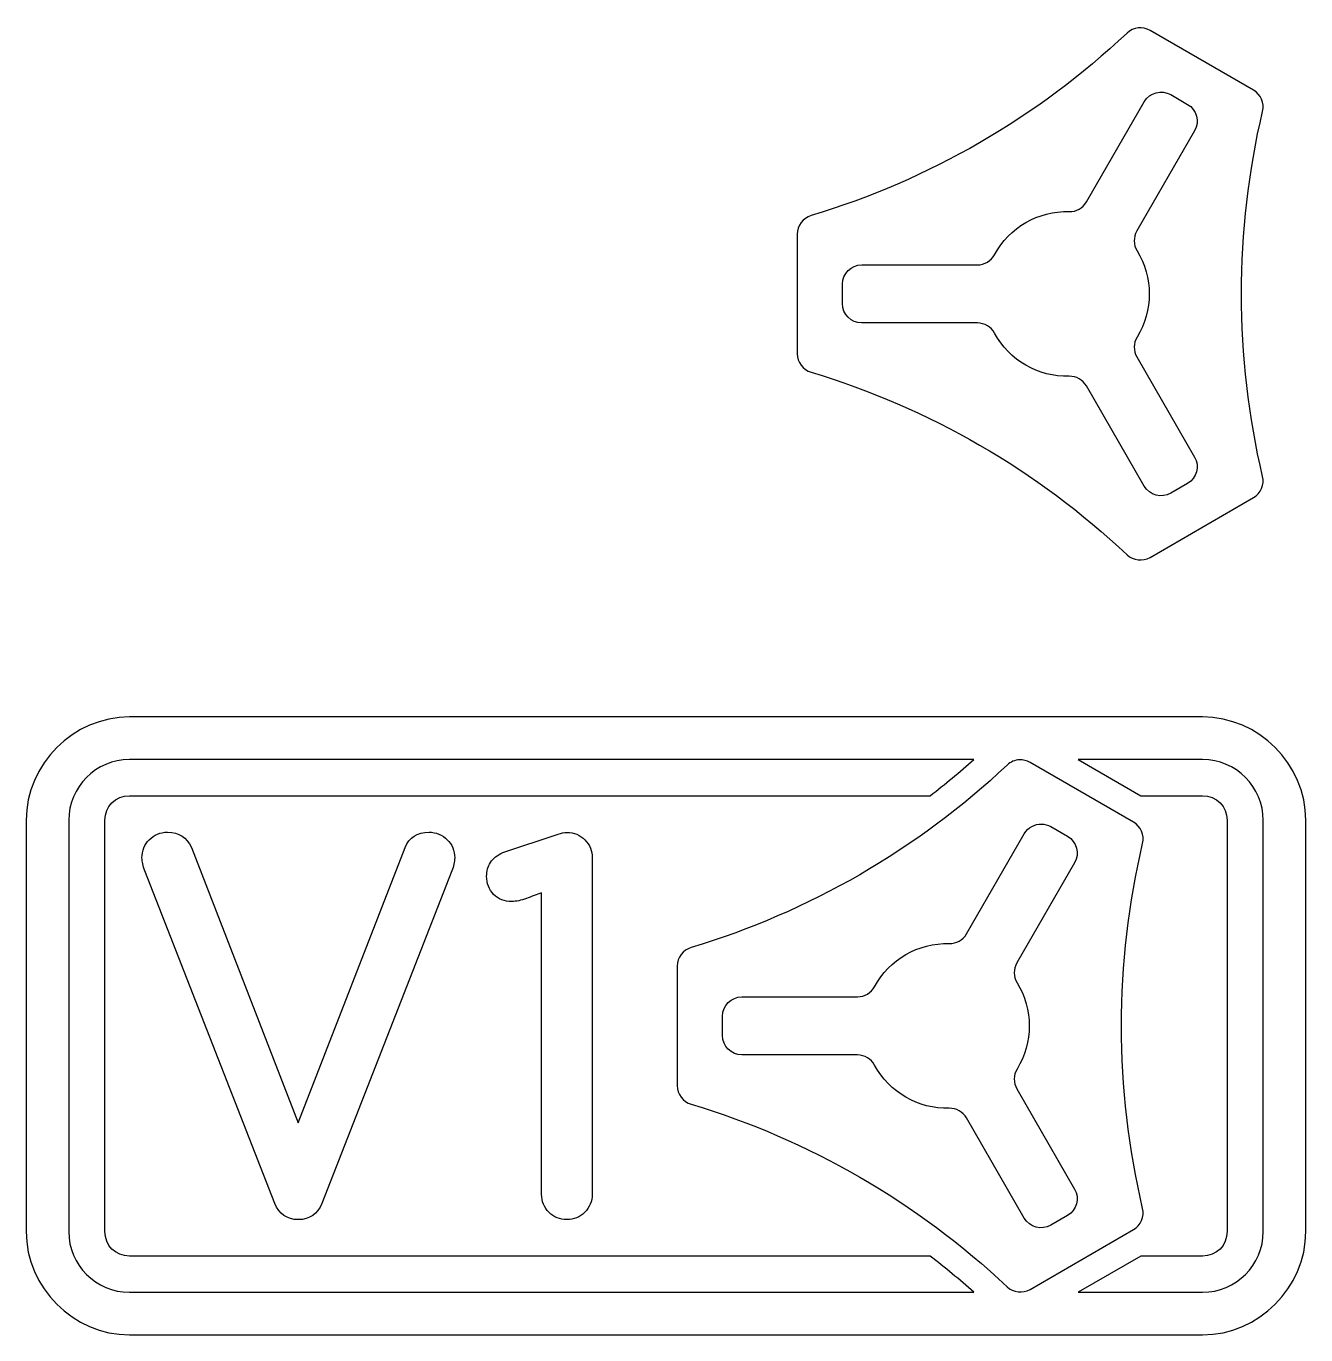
# Model space of a CAD drawing. Extents: x -584 to 559, y 282 to 652.
# Drawn here: x -183.2 to -24.1, y 489.8 to 652.5 of the extents above; entities that cross this region are included whole.
import ezdxf

# ---------------------------------------------------------------- set-up
doc = ezdxf.new("R2010")
doc.units = 0
doc.layers.add('4', color=7, linetype='CONTINUOUS')

msp = doc.modelspace()

# ---------------------------------------------------------------- linework, layer by layer
at = {"layer": '4', "color": 7}
for points in [[(-30.611329, 644.521629), (-43.474963, 651.94843)], [(-51.375974, 630.637539), (-44.188274, 643.087058)], [(-40.897167, 643.968915), (-38.810711, 642.764267)], [(-37.928865, 639.473194), (-45.116612, 627.023675)], [(-87.336178, 626.62516), (-87.336178, 611.771504)], [(-79.30534, 622.812196), (-64.929882, 622.812196)], [(-81.714591, 617.99371), (-81.714591, 620.402953)], [(-64.929882, 615.584468), (-79.30534, 615.584468)], [(-45.116612, 611.373015), (-37.928865, 598.92347)], [(-44.188274, 595.309605), (-51.375974, 607.759124)], [(-38.810711, 595.632397), (-40.897167, 594.427776)], [(-43.474963, 586.448233), (-30.611329, 593.875088)], [(-36.937797, 566.611045), (-170.376165, 566.611045)], [(-65.390324, 561.319378), (-170.376165, 561.319378)], [(-52.399904, 561.319378), (-44.609681, 556.821462), (-36.937797, 556.821462)], [(-36.937797, 561.319378), (-52.399904, 561.319378)], [(-45.528487, 553.533829), (-58.391785, 560.960233)], [(-170.376165, 556.821462), (-70.819449, 556.821462)], [(-183.214656, 553.772562), (-183.214656, 502.648024)], [(-177.922989, 553.772562), (-177.922989, 502.648024)], [(-173.425072, 502.648024), (-173.425072, 553.772562)], [(-33.888886, 553.772562), (-33.888886, 502.648024)], [(-29.39097, 502.648024), (-29.39097, 553.772562)], [(-24.099304, 502.648024), (-24.099304, 553.772562)], [(-123.941864, 549.759362), (-117.049799, 552.046685)], [(-66.293111, 539.649395), (-59.105435, 552.099284)], [(-55.814164, 552.980876), (-53.727469, 551.776307)], [(-162.675874, 550.391372), (-149.373283, 516.171831), (-136.070695, 550.391372)], [(-112.836309, 549.097242), (-112.836309, 507.26331)], [(-52.845869, 548.485023), (-60.033546, 536.035663)], [(-152.292629, 506.149732), (-168.454374, 547.472039)], [(-130.292195, 547.472039), (-146.453937, 506.149732)], [(-119.126447, 507.26331), (-119.126447, 544.733258)], [(-102.25319, 535.637227), (-102.25319, 520.78336)], [(-94.222155, 531.824025), (-79.846805, 531.824025)], [(-96.63131, 527.005725), (-96.63131, 529.414888)], [(-79.846805, 524.596561), (-94.222155, 524.596561)], [(-60.033546, 520.384924), (-52.845869, 507.935563)], [(-59.105435, 504.321831), (-66.293111, 516.771192)], [(-53.727469, 504.644305), (-55.814164, 503.43971)], [(-58.391785, 495.460353), (-45.528487, 502.887287)], [(-70.819449, 499.599125), (-170.376165, 499.599125)], [(-36.937797, 499.599125), (-44.608647, 499.599125), (-52.398869, 495.101208), (-36.937797, 495.101208)], [(-170.376165, 495.101208), (-65.390324, 495.101208)], [(-170.376165, 489.809541), (-36.937797, 489.809541)]]:
    msp.add_lwpolyline(points, dxfattribs=at)
for points in [[(-46.331209, 586.780629)], [(-59.68628, 561.281675)], [(-56.954147, 553.30335)], [(-119.126447, 507.26331)], [(-149.373283, 504.133289)]]:
    msp.add_lwpolyline(points, close=True, dxfattribs=at)
for points in [[(-43.474963, 651.94843), (-44.39607, 652.480216), (-45.55685, 652.34512), (-46.331209, 651.616034)], [(-46.331209, 651.616034), (-57.490286, 641.109113), (-70.941401, 633.343116), (-85.620251, 628.932512)], [(-44.188274, 643.087058), (-43.523006, 644.239398), (-42.049509, 644.634209), (-40.897167, 643.968915)], [(-29.471104, 641.881881), (-29.226851, 642.917011), (-29.690269, 643.989843), (-30.611329, 644.521629)], [(-38.810711, 642.764267), (-37.658368, 642.098972), (-37.263559, 640.625507), (-37.928865, 639.473194)], [(-29.471104, 596.514783), (-32.990832, 611.432335), (-32.990832, 626.964329), (-29.471104, 641.881881)], [(-62.811369, 624.074179), (-60.973954, 627.467117), (-57.385281, 629.539069), (-53.528195, 629.433844)], [(-53.528195, 629.433844), (-52.644249, 629.409767), (-51.818127, 629.871756), (-51.375974, 630.637539)], [(-85.620251, 628.932512), (-86.638768, 628.626442), (-87.336178, 627.688732), (-87.336178, 626.62516)], [(-45.116612, 627.023675), (-45.55871, 626.257892), (-45.545835, 625.311424), (-45.083309, 624.55797)], [(-64.929882, 622.812196), (-64.045584, 622.812196), (-63.232422, 623.296622), (-62.811369, 624.074179)], [(-45.083309, 624.55797), (-43.063636, 621.270284), (-43.063636, 617.12638), (-45.083309, 613.838694)], [(-81.714591, 620.402953), (-81.714591, 621.733543), (-80.635954, 622.812196), (-79.30534, 622.812196)], [(-79.30534, 615.584468), (-80.635954, 615.584468), (-81.714591, 616.663121), (-81.714591, 617.99371)], [(-62.811369, 614.322484), (-63.232422, 615.100068), (-64.045584, 615.584468), (-64.929882, 615.584468)], [(-53.528195, 608.962873), (-57.385281, 608.857622), (-60.973954, 610.929547), (-62.811369, 614.322484)], [(-45.083309, 613.838694), (-45.54615, 613.085266), (-45.559075, 612.138772), (-45.116612, 611.373015)], [(-87.336178, 611.771504), (-87.336178, 610.707959), (-86.638768, 609.770222), (-85.620251, 609.464179)], [(-85.620251, 609.464179), (-70.941401, 605.053548), (-57.490286, 597.287551), (-46.331209, 586.780629)], [(-51.375974, 607.759124), (-51.818127, 608.524934), (-52.644249, 608.986976), (-53.528195, 608.962873)], [(-37.928865, 598.92347), (-37.263559, 597.771157), (-37.658368, 596.297692), (-38.810711, 595.632397)], [(-30.611329, 593.875088), (-29.690269, 594.406847), (-29.226851, 595.479653), (-29.471104, 596.514783)], [(-40.897167, 594.427776), (-42.049509, 593.762454), (-43.523006, 594.157266), (-44.188274, 595.309605)], [(-46.331209, 586.780629), (-45.55685, 586.051544), (-44.39607, 585.916447), (-43.474963, 586.448233)], [(-170.376165, 566.611045), (-177.358254, 566.611045), (-183.214656, 560.754652), (-183.214656, 553.772562)], [(-24.099304, 553.772562), (-24.099304, 560.754652), (-29.955707, 566.611045), (-36.937797, 566.611045)], [(-170.376165, 561.319378), (-174.518201, 561.319378), (-177.922989, 557.914588), (-177.922989, 553.772562)], [(-70.819449, 556.821462), (-68.957685, 558.251005), (-67.146977, 559.751484), (-65.390324, 561.319378)], [(-59.68628, 561.281675), (-60.254954, 561.260509), (-60.812365, 561.038073), (-61.247941, 560.627969)], [(-58.391785, 560.960233), (-58.794764, 561.192881), (-59.243976, 561.298185), (-59.68628, 561.281675)], [(-29.39097, 553.772562), (-29.39097, 557.914588), (-32.79576, 561.319378), (-36.937797, 561.319378)], [(-61.247941, 560.627969), (-72.407034, 550.121021), (-85.85817, 542.355209), (-100.537015, 537.944579)], [(-173.425072, 553.772562), (-173.425072, 555.500556), (-172.104156, 556.821462), (-170.376165, 556.821462)], [(-36.937797, 556.821462), (-35.209803, 556.821462), (-33.888886, 555.500556), (-33.888886, 553.772562)], [(-59.105435, 552.099284), (-58.648066, 552.8915), (-57.808551, 553.325549), (-56.954147, 553.30335)], [(-56.954147, 553.30335), (-56.565781, 553.293296), (-56.17427, 553.188785), (-55.814164, 552.980876)], [(-44.387987, 550.893657), (-44.143724, 551.928787), (-44.607419, 553.002043), (-45.528487, 553.533829)], [(-167.91264, 551.354456), (-167.611676, 551.655428), (-167.270584, 551.886171), (-166.889364, 552.046685)], [(-166.889364, 552.046685), (-166.508143, 552.207199), (-166.086794, 552.287456), (-165.625317, 552.287456)], [(-165.625317, 552.287456), (-164.22082, 552.287456), (-163.237673, 551.655428), (-162.675874, 550.391372)], [(-136.070695, 550.391372), (-135.589153, 551.655428), (-134.606005, 552.287456), (-133.121252, 552.287456)], [(-133.121252, 552.287456), (-132.679839, 552.287456), (-132.268522, 552.207199), (-131.887301, 552.046685)], [(-131.887301, 552.046685), (-131.486017, 551.886171), (-131.144925, 551.655428), (-130.864025, 551.354456)], [(-117.049799, 552.046685), (-116.688642, 552.187126), (-116.327486, 552.257346), (-115.96633, 552.257346)], [(-115.96633, 552.257346), (-115.063439, 552.257346), (-114.321063, 551.946355), (-113.7392, 551.324373)], [(-53.727469, 551.776307), (-52.575129, 551.111013), (-52.180575, 549.637336), (-52.845869, 548.485023)], [(-168.815531, 549.097242), (-168.815531, 549.538656), (-168.735274, 549.949968), (-168.57476, 550.33118)], [(-168.57476, 550.33118), (-168.414246, 550.732464), (-168.193539, 551.073556), (-167.91264, 551.354456)], [(-130.864025, 551.354456), (-130.563062, 551.073556), (-130.332323, 550.732464), (-130.171809, 550.33118)], [(-130.171809, 550.33118), (-130.011295, 549.949968), (-129.931038, 549.538656), (-129.931038, 549.097242)], [(-113.7392, 551.324373), (-113.137273, 550.722445), (-112.836309, 549.980069), (-112.836309, 549.097242)], [(-44.387987, 505.526929), (-47.907713, 520.444481), (-47.907713, 535.976105), (-44.387987, 550.893657)], [(-168.454374, 547.472039), (-168.695145, 548.094022), (-168.815531, 548.635756), (-168.815531, 549.097242)], [(-129.931038, 549.097242), (-129.931038, 548.575572), (-130.051424, 548.033838), (-130.292195, 547.472039)], [(-125.95832, 546.809919), (-125.95832, 547.451975), (-125.797806, 548.023801), (-125.476778, 548.525398)], [(-125.476778, 548.525398), (-125.135686, 549.027013), (-124.624048, 549.438334), (-123.941864, 549.759362)], [(-125.085525, 544.55268), (-125.667388, 545.154607), (-125.95832, 545.90702), (-125.95832, 546.809919)], [(-122.828299, 543.679899), (-123.731189, 543.679899), (-124.483598, 543.970826), (-125.085525, 544.55268)], [(-121.022517, 544.041055), (-121.684637, 543.800284), (-122.286564, 543.679899), (-122.828299, 543.679899)], [(-119.126447, 544.733258), (-119.728374, 544.532615), (-120.360398, 544.301881), (-121.022517, 544.041055)], [(-77.728072, 533.085982), (-75.890673, 536.478919), (-72.302013, 538.551109), (-68.444917, 538.445858)], [(-68.444917, 538.445858), (-67.560971, 538.421781), (-66.735283, 538.883611), (-66.293111, 539.649395)], [(-100.537015, 537.944579), (-101.555529, 537.638535), (-102.25319, 536.700772), (-102.25319, 535.637227)], [(-60.033546, 536.035663), (-60.475638, 535.269879), (-60.463017, 534.323623), (-60.000473, 533.570169)], [(-60.000473, 533.570169), (-57.980802, 530.282483), (-57.980802, 526.138632), (-60.000473, 522.850946)], [(-79.846805, 531.824025), (-78.962515, 531.824025), (-78.14913, 532.308398), (-77.728072, 533.085982)], [(-96.63131, 529.414888), (-96.63131, 530.745478), (-95.552744, 531.824025), (-94.222155, 531.824025)], [(-94.222155, 524.596561), (-95.552744, 524.596561), (-96.63131, 525.675135), (-96.63131, 527.005725)], [(-77.728072, 523.334631), (-78.14913, 524.112215), (-78.962515, 524.596561), (-79.846805, 524.596561)], [(-68.444917, 517.974755), (-72.302013, 517.86953), (-75.890673, 519.941694), (-77.728072, 523.334631)], [(-60.000473, 522.850946), (-60.463335, 522.097519), (-60.476008, 521.150707), (-60.033546, 520.384924)], [(-102.25319, 520.78336), (-102.25319, 519.719814), (-101.555529, 518.782078), (-100.537015, 518.476008)], [(-100.537015, 518.476008), (-85.85817, 514.065404), (-72.407034, 506.299592), (-61.247941, 495.792644)], [(-66.293111, 516.771192), (-66.735283, 517.537002), (-67.560971, 517.998885), (-68.444917, 517.974755)], [(-52.845869, 507.935563), (-52.180575, 506.78325), (-52.575129, 505.309627), (-53.727469, 504.644305)], [(-149.373283, 504.133289), (-150.77778, 504.133289), (-151.750895, 504.805437), (-152.292629, 506.149732)], [(-146.453937, 506.149732), (-146.995671, 504.805437), (-147.968787, 504.133289), (-149.373283, 504.133289)], [(-118.223557, 505.03618), (-118.825484, 505.658162), (-119.126447, 506.400539), (-119.126447, 507.26331)], [(-112.836309, 507.26331), (-112.836309, 506.400539), (-113.147305, 505.658162), (-113.769296, 505.03618)], [(-115.996426, 504.133289), (-116.859188, 504.133289), (-117.601565, 504.434253), (-118.223557, 505.03618)], [(-113.769296, 505.03618), (-114.371223, 504.434253), (-115.1136, 504.133289), (-115.996426, 504.133289)], [(-55.814164, 503.43971), (-56.966504, 502.774416), (-58.440167, 503.169492), (-59.105435, 504.321831)], [(-45.528487, 502.887287), (-44.607419, 503.419046), (-44.143726, 504.4918), (-44.387987, 505.526929)], [(-183.214656, 502.648024), (-183.214656, 495.665935), (-177.358254, 489.809541), (-170.376165, 489.809541)], [(-177.922989, 502.648024), (-177.922989, 498.505999), (-174.518201, 495.101208), (-170.376165, 495.101208)], [(-170.376165, 499.599125), (-172.104156, 499.599125), (-173.425072, 500.92003), (-173.425072, 502.648024)], [(-36.937797, 489.809541), (-29.955707, 489.809541), (-24.099304, 495.665935), (-24.099304, 502.648024)], [(-33.888886, 502.648024), (-33.888886, 500.92003), (-35.209803, 499.599125), (-36.937797, 499.599125)], [(-36.937797, 495.101208), (-32.79576, 495.101208), (-29.39097, 498.505999), (-29.39097, 502.648024)], [(-65.390324, 495.101208), (-67.146977, 496.669102), (-68.957685, 498.169581), (-70.819449, 499.599125)], [(-61.247941, 495.792644), (-60.473585, 495.063584), (-59.312879, 494.928567), (-58.391785, 495.460353)]]:
    msp.add_open_spline(points, degree=3, dxfattribs=at)

doc.saveas('drawing.dxf')
